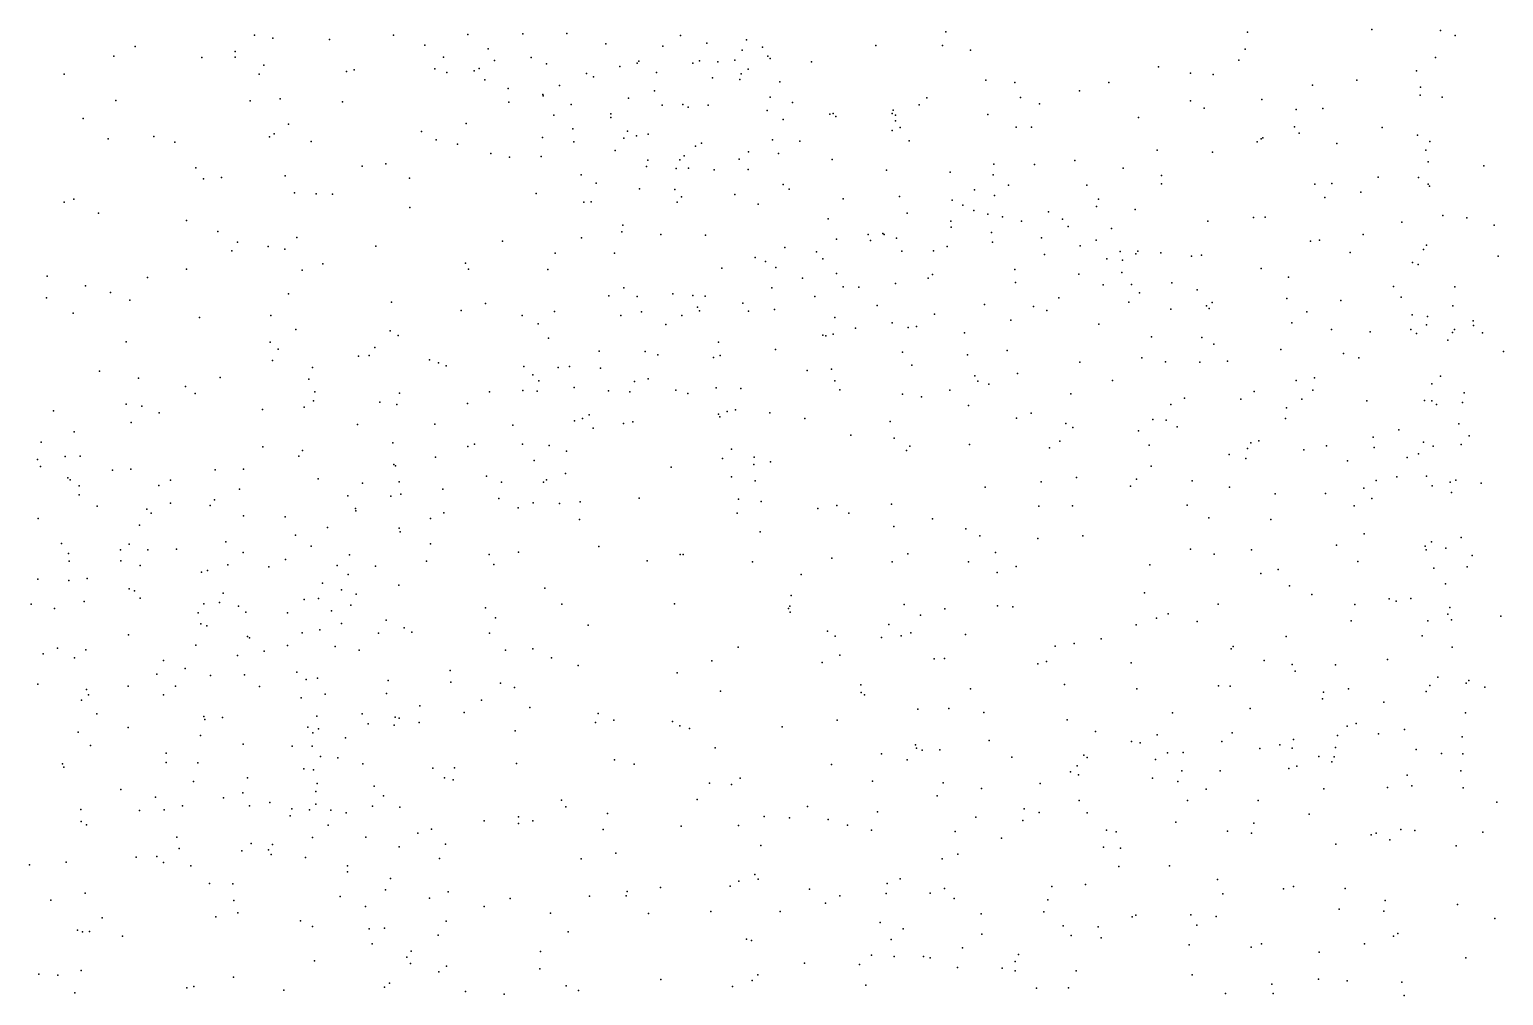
# Model space of a CAD drawing. Header units: metres. Extents: x -25 to 25, y -27.7 to 27.8.
# Drawn here: x -0.19 to 2.45, y 13.892 to 15.621 of the extents above; entities that cross this region are included whole.
import ezdxf

# ---------------------------------------------------------------- set-up
doc = ezdxf.new("R2010")
doc.units = ezdxf.units.M

msp = doc.modelspace()

# ---------------------------------------------------------------- linework, layer by layer
for p in [(0.2134, 15.6111, -8.3752), (0.2462, 15.606, -22.3696), (0.3473, 15.6031, 8.4414), (0.4619, 15.611, 13.9047), (0.5952, 15.6123, 20.842), (0.6937, 15.6134, 5.4083), (0.7723, 15.6143, 6.0422), (0.9763, 15.6104, 2.1576), (1.094, 15.603, 18.8941), (1.4511, 15.6173, -9.0434), (1.9914, 15.6166, 12.6236), (2.2141, 15.6213, 1.7128), (2.337, 15.6196, -23.678), (2.3633, 15.6106, 13.0622), (-0.0007, 15.5908, -23.7615), (0.1786, 15.5818, 8.4557), (0.5185, 15.593, 8.4127), (0.6315, 15.5865, 4.0988), (0.8422, 15.5957, 20.4663), (0.9445, 15.5916, 15.9821), (1.0235, 15.5967, 19.9538), (1.0868, 15.5845, 6.5225), (1.1232, 15.5898, 19.3356), (1.3257, 15.5929, 2.0948), (1.4454, 15.5928, 9.7949), (1.4952, 15.5841, 10.0415), (1.9873, 15.5861, 8.6905), (-0.0385, 15.5738, 21.3375), (0.1191, 15.5713, 21.2329), (0.1786, 15.5715, 16.8018), (0.2298, 15.5574, -21.7686), (0.3914, 15.5491, 17.8589), (0.5361, 15.551, 3.6423), (0.5519, 15.5715, 3.3714), (0.6158, 15.5513, 17.979), (0.6427, 15.5657, -25.6022), (0.7087, 15.5712, 2.6538), (0.7363, 15.5598, 16.3988), (0.8674, 15.5553, 6.2402), (0.8984, 15.5607, 12.4706), (0.9016, 15.5647, 4.1394), (0.9979, 15.561, 18.3566), (1.0103, 15.5653, 15.5426), (1.0427, 15.5631, 8.8522), (1.0735, 15.5666, 4.646), (1.0972, 15.55, 18.4878), (1.1323, 15.5735, 9.4765), (1.1368, 15.5695, 19.1193), (1.2108, 15.5634, 12.1683), (1.8319, 15.5544, 12.501), (1.9762, 15.5665, 6.8636), (2.3281, 15.571, 7.6559), (-0.1274, 15.5412, -8.4872), (0.2218, 15.5415, 13.7063), (0.3782, 15.5462, 21.0274), (0.5574, 15.5442, 3.8122), (0.6066, 15.5474, 16.5296), (0.6254, 15.5312, 12.9265), (0.808, 15.5427, 2.514), (0.8203, 15.5363, 14.2877), (0.9331, 15.5444, 20.2426), (1.0331, 15.5348, 14.9199), (1.0824, 15.5317, 9.0814), (1.085, 15.5419, 4.2586), (1.1539, 15.5276, 19.6387), (1.523, 15.5304, 6.8259), (1.5748, 15.5266, -25.0698), (1.7429, 15.5265, 6.8646), (1.8895, 15.5433, 9.2665), (1.9299, 15.5406, 8.8608), (2.1875, 15.5303, 8.4796), (2.2942, 15.5472, -23.8881), (0.2593, 15.4969, -23.075), (0.6673, 15.5158, 8.3589), (0.7296, 15.505, 12.7997), (0.73, 15.5022, 3.0024), (0.7591, 15.5208, 20.5967), (0.8832, 15.4983, 5.1106), (0.9294, 15.5112, 18.1882), (1.1368, 15.5004, 19.7991), (1.4173, 15.499, 9.5718), (1.5851, 15.4998, 9.8642), (1.6905, 15.5116, -24.83), (2.0174, 15.4957, 12.8101), (2.108, 15.5214, 9.9353), (2.3005, 15.5035, 8.2287), (2.3015, 15.5182, 7.0199), (2.3401, 15.4999, 1.7405), (-0.0353, 15.4944, -21.6139), (0.2052, 15.4935, -25.8193), (0.371, 15.4918, 13.2338), (0.6689, 15.4912, 20.7319), (0.7803, 15.4868, 5.3177), (0.8511, 15.4703, -25.5736), (0.9435, 15.4855, 2.4238), (0.9805, 15.4869, 14.7678), (0.9901, 15.4823, 6.3888), (1.0256, 15.4858, 8.6139), (1.1312, 15.4764, 2.2927), (1.1767, 15.4906, 6.6079), (1.2438, 15.4695, 18.6588), (1.2492, 15.4707, 9.3784), (1.3551, 15.4711, -25.3708), (1.357, 15.477, 19.4684), (1.4037, 15.4864, 2.1879), (1.6191, 15.4884, 10.1256), (1.8896, 15.4937, 12.6401), (1.9141, 15.4806, -9.5695), (2.0788, 15.4779, 9.6551), (2.1265, 15.4801, 8.647), (-0.0935, 15.462, 17.1141), (0.2741, 15.4519, 16.7573), (0.5924, 15.4527, 17.8526), (0.7491, 15.4677, 3.6321), (0.7835, 15.4432, 17.9759), (0.8514, 15.4635, 12.6766), (1.1599, 15.46, 8.9652), (1.2545, 15.4652, -8.6657), (1.361, 15.4677, 19.2028), (1.361, 15.4578, 12.3004), (1.3693, 15.4456, 19.0216), (1.5264, 15.469, 12.3335), (1.5775, 15.4466, 9.7186), (1.6046, 15.4463, -9.0112), (1.7962, 15.4637, 10.2874), (2.0758, 15.4468, 6.8443), (2.2326, 15.4457, 1.8644), (-0.0486, 15.4255, 8.4229), (0.0329, 15.4298, -25.9363), (0.0707, 15.4194, 17.6755), (0.24, 15.4293, -22.0762), (0.2486, 15.4344, 21.1204), (0.3149, 15.421, 13.3702), (0.5121, 15.4387, 20.8986), (0.5384, 15.4239, 13.9969), (0.7287, 15.428, 5.5959), (0.7849, 15.4204, 5.9167), (0.8744, 15.4264, 2.7649), (0.881, 15.439, 14.4809), (0.897, 15.431, 20.3979), (0.9182, 15.4341, 2.5959), (1.0139, 15.4179, 3.862), (1.1411, 15.4235, 4.061), (1.1898, 15.4216, 18.3878), (1.355, 15.4403, 19.7047), (1.3853, 15.4218, 9.4363), (2.0087, 15.42, 9.1411), (2.0158, 15.4257, 8.9862), (2.019, 15.4274, -24.4195), (2.0838, 15.4355, 10.1196), (2.1516, 15.4174, 13.1062), (2.2961, 15.4323, 7.1798), (2.3183, 15.4209, 8.0486), (0.5767, 15.4158, 13.1092), (0.6363, 15.3991, 8.2546), (0.6699, 15.3928, 16.4044), (0.7268, 15.394, -8.2993), (0.8588, 15.4044, 3.3174), (0.9828, 15.3948, 5.0248), (1.0028, 15.4126, 15.0852), (1.0978, 15.4021, 4.6601), (1.1517, 15.3994, 4.4505), (1.8298, 15.4051, -24.6395), (1.9287, 15.4016, 2.0952), (2.311, 15.4055, 6.8735), (0.1079, 15.3733, -21.8929), (0.406, 15.3767, 13.9002), (0.4485, 15.381, 17.7309), (0.9149, 15.3761, 2.9204), (0.9178, 15.387, 3.5446), (0.9685, 15.3722, 15.5339), (0.9747, 15.3877, 14.9097), (0.9907, 15.373, 15.2783), (1.0364, 15.3698, 20.1594), (1.0813, 15.3892, -8.4984), (1.0974, 15.3706, 12.5579), (1.2475, 15.3886, 9.2176), (1.3448, 15.3694, 6.7311), (1.4591, 15.366, 19.7957), (1.5372, 15.3804, 19.2959), (1.61, 15.3795, 6.8479), (1.6822, 15.3867, 2.2373), (1.7688, 15.3727, 6.8615), (2.3151, 15.3843, 7.845), (2.4145, 15.3771, -23.0029), (0.1217, 15.3536, 21.216), (0.154, 15.356, 8.2678), (0.2678, 15.3591, 13.5393), (0.4908, 15.3552, -8.2786), (0.7981, 15.3613, 5.4478), (0.8249, 15.3459, 20.5136), (1.16, 15.3437, 2.5397), (1.5363, 15.361, 19.1431), (1.5637, 15.3425, 19.6458), (1.7038, 15.3428, 9.8081), (1.8372, 15.3452, 2.2211), (1.8376, 15.3601, -9.2542), (2.1118, 15.3443, 9.2933), (2.1426, 15.3457, 9.7623), (2.2254, 15.3568, -24.156), (2.2975, 15.3563, 7.652), (2.3151, 15.3442, 8.3452), (2.3172, 15.3409, -9.7778), (-0.1275, 15.3123, 21.3914), (-0.1102, 15.3177, -23.798), (0.2847, 15.3288, 17.6571), (0.3239, 15.327, -25.7558), (0.3531, 15.3267, 16.7149), (0.7174, 15.3277, 14.2469), (0.8027, 15.3122, 17.8528), (0.8159, 15.3129, 16.1565), (0.9027, 15.3357, 5.222), (0.9662, 15.3346, 8.3488), (0.9702, 15.3123, 17.9637), (0.9779, 15.3214, 6.3096), (1.0734, 15.3258, 18.0811), (1.1704, 15.3354, 8.6228), (1.2672, 15.3183, 4.1103), (1.3683, 15.3225, 2.4487), (1.4626, 15.3155, 18.7342), (1.5026, 15.3342, -25.1904), (1.5387, 15.324, 18.9545), (1.7247, 15.3174, 12.6485), (2.1297, 15.3207, 9.1193), (2.1947, 15.3302, 8.7746), (-0.0662, 15.2921, 17.1473), (0.4913, 15.3028, 13.2746), (1.115, 15.3086, 6.5206), (1.3823, 15.2926, 18.5197), (1.4818, 15.307, 12.5069), (1.5017, 15.2974, 9.4364), (1.5262, 15.2904, 19.9456), (1.5526, 15.2861, 20.433), (1.6352, 15.2949, 20.7974), (1.7212, 15.3043, 20.6078), (1.7904, 15.2987, 20.4337), (2.002, 15.2846, 13.0535), (2.0234, 15.2851, 2.2247), (2.3416, 15.2881, 8.1797), (0.0914, 15.2794, -23.5981), (0.1473, 15.2595, 16.9341), (0.8713, 15.2592, 15.9917), (0.8729, 15.271, 12.8865), (1.2404, 15.2821, 20.1399), (1.46, 15.2783, 20.6211), (1.4607, 15.2676, 20.8314), (1.5869, 15.2778, 20.2583), (1.6602, 15.2815, 9.6366), (1.6706, 15.2687, 19.184), (1.7482, 15.2652, 20.187), (1.9207, 15.2782, 20.3339), (2.268, 15.2764, 6.7817), (2.3845, 15.2842, -23.2998), (2.4335, 15.2712, 2.0241), (0.1826, 15.2403, -22.7404), (0.2379, 15.233, -23.4185), (0.289, 15.2489, -23.112), (0.4302, 15.2335, 17.6496), (0.6576, 15.2422, 20.7284), (0.7985, 15.2483, 8.2019), (0.9407, 15.2542, 20.4314), (1.021, 15.2531, 4.9531), (1.2557, 15.2457, 4.2639), (1.312, 15.2539, 8.9316), (1.3164, 15.2435, 20.5731), (1.3383, 15.256, 9.141), (1.3407, 15.2542, 20.4066), (1.3631, 15.2477, 21.7148), (1.4536, 15.2326, 21.1939), (1.5329, 15.2575, 21.5417), (1.5346, 15.2403, 21.3289), (1.6226, 15.2484, 21.1869), (1.6917, 15.234, 2.465), (1.7204, 15.244, 19.3569), (2.1046, 15.242, 20.323), (2.1205, 15.2441, 20.6751), (2.1984, 15.2543, 9.4228), (2.3119, 15.2349, 7.1534), (0.1726, 15.2247, -22.2001), (0.2677, 15.2277, 16.8113), (0.7515, 15.2205, 13.0425), (0.858, 15.221, 5.6063), (1.1101, 15.2133, 3.4517), (1.1284, 15.2058, 4.5524), (1.1631, 15.2311, 20.3568), (1.2199, 15.2231, 2.7245), (1.231, 15.2106, 12.6082), (1.3727, 15.2242, 2.5858), (1.4289, 15.225, 21.8897), (1.6278, 15.2186, 21.9196), (1.7394, 15.2109, 19.7394), (1.7637, 15.224, 21.6141), (1.7675, 15.208, 21.2933), (1.7916, 15.2195, 9.8894), (1.7951, 15.2245, 21.1408), (1.8363, 15.2211, 2.4028), (1.8915, 15.2156, 6.8422), (1.9092, 15.2174, 20.0882), (2.1753, 15.2217, 2.2327), (2.3068, 15.2276, 7.7734), (2.4404, 15.2155, 6.8048), (-0.158, 15.1798, 8.3365), (0.0915, 15.1923, 8.2047), (0.2987, 15.1904, 13.8509), (0.3354, 15.2015, 13.4834), (0.591, 15.2027, 8.1279), (0.5967, 15.1922, 14.2016), (0.7383, 15.1915, 14.4329), (1.0499, 15.194, 4.7713), (1.1468, 15.1951, 20.5597), (1.2555, 15.1846, 21.2738), (1.4273, 15.1823, 9.272), (1.575, 15.1918, 18.6386), (1.6894, 15.1834, 18.8467), (1.7667, 15.1859, 21.8571), (2.0159, 15.1936, 20.9578), (2.2867, 15.2041, 7.5118), (2.2973, 15.2006, 8.6221), (-0.0895, 15.1625, -26.0074), (0.0216, 15.1772, 17.0706), (0.8745, 15.1585, 14.8189), (1.1394, 15.1588, 3.266), (1.1947, 15.1758, 21.8376), (1.2672, 15.1602, 8.5935), (1.2956, 15.1601, 3.7002), (1.3614, 15.1666, 4.0145), (1.4197, 15.1761, 18.4192), (1.576, 15.1685, 2.5828), (1.7331, 15.1641, 12.7746), (1.7838, 15.1645, -24.8388), (1.8557, 15.1677, 12.8992), (1.9012, 15.1551, 21.5428), (2.0647, 15.1777, 2.3703), (2.2527, 15.1613, 9.2029), (2.3631, 15.1603, 2.2608), (-0.1594, 15.141, 17.2461), (-0.0446, 15.1505, 21.3052), (-0.0099, 15.1365, -22.0274), (0.2739, 15.1478, 21.0534), (0.4588, 15.133, 13.3685), (0.6269, 15.1305, -25.5818), (0.8478, 15.1445, 20.5856), (0.8984, 15.1433, 5.7408), (0.9621, 15.1478, 5.4007), (0.9982, 15.1449, 5.2291), (1.0201, 15.1435, 17.8898), (1.0879, 15.131, -8.4609), (1.2169, 15.143, 6.5889), (1.3283, 15.1272, 2.8316), (1.5208, 15.1286, 22.0616), (1.6535, 15.1408, 9.5462), (1.7787, 15.1332, -8.8133), (1.7981, 15.1498, 19.1572), (1.9182, 15.1264, 21.7804), (1.928, 15.1322, 21.2755), (2.062, 15.1398, 6.8039), (2.1589, 15.136, 20.9135), (2.2667, 15.1421, 9.5044), (2.3594, 15.1263, 20.5368), (-0.1118, 15.1133, 17.5859), (0.1144, 15.1055, 17.5771), (0.2427, 15.1093, -22.897), (0.5834, 15.1183, 17.6456), (0.6924, 15.1089, 13.1475), (0.7507, 15.1165, 14.573), (0.869, 15.1094, 15.899), (0.9062, 15.1156, 15.6441), (0.9782, 15.1092, 6.1648), (1.0064, 15.1242, 20.5653), (1.0104, 15.1178, 21.6736), (1.0978, 15.1167, -25.4245), (1.1442, 15.1197, 20.8873), (1.2524, 15.1055, 2.9901), (1.4311, 15.1115, 3.8796), (1.5676, 15.1006, 9.4029), (1.6083, 15.1254, -8.6852), (1.6324, 15.1182, 6.8224), (1.8542, 15.1202, 19.5653), (1.9227, 15.1214, 9.9142), (2.0975, 15.1155, -24.5242), (2.2864, 15.1101, 20.1816), (2.3141, 15.1073, 7.2453), (2.3958, 15.0998, -9.4209), (0.2874, 15.084, -8.3259), (0.4563, 15.0818, 16.6079), (0.7211, 15.0944, 8.0984), (0.9496, 15.0928, 21.4888), (1.231, 15.0737, 4.3501), (1.2493, 15.0755, 3.1677), (1.2893, 15.0864, 3.4933), (1.355, 15.0962, 22.0984), (1.3838, 15.0879, 8.9434), (1.3987, 15.0897, 6.7202), (1.4845, 15.0783, 12.6824), (1.7253, 15.0939, 22.0617), (2.0711, 15.0958, 21.1156), (2.1421, 15.0838, 20.0358), (2.2113, 15.0802, -24.3332), (2.2841, 15.0843, 8.8695), (2.2943, 15.0767, 9.3496), (2.3122, 15.0923, 2.4343), (2.3589, 15.079, 8.433), (2.3621, 15.0838, 20.6896), (2.396, 15.091, 7.0231), (2.4124, 15.0782, -23.2447), (-0.0165, 15.0619, 8.1937), (0.241, 15.0612, 16.8498), (0.2554, 15.0487, 22.5214), (0.4285, 15.0518, 22.478), (0.4702, 15.0731, 14.1534), (0.7398, 15.0685, 20.7042), (1.0441, 15.0617, 21.0764), (1.1463, 15.0484, 12.7664), (1.2364, 15.0727, 18.0565), (1.8194, 15.0712, 18.8886), (1.91, 15.0697, 19.746), (1.9315, 15.0576, 13.1416), (2.0513, 15.0481, 19.9149), (2.3502, 15.0647, 8.0046), (0.2456, 15.0285, 22.3588), (0.3994, 15.0362, 8.0499), (0.4184, 15.0377, 22.6839), (0.5267, 15.0298, 22.3236), (0.5426, 15.0241, 14.3105), (0.8307, 15.045, 13.0212), (0.9129, 15.0448, -8.3568), (0.9354, 15.0389, 20.6873), (1.0353, 15.0338, 4.966), (1.0473, 15.0377, 22.0755), (1.3738, 15.0432, 8.7942), (1.4903, 15.0389, 9.2568), (1.5612, 15.0466, 18.4561), (1.6913, 15.0255, 2.7857), (1.8022, 15.0335, 9.7236), (1.8446, 15.0263, 2.7508), (1.9059, 15.0253, 19.2303), (1.9559, 15.0271, 21.9462), (2.1634, 15.0413, 13.4073), (2.1907, 15.0331, 2.5858), (2.45, 15.0447, 6.4482), (-0.0647, 15.0092, 17.1458), (0.0054, 14.997, 17.5885), (0.1515, 14.9983, 21.1197), (0.3106, 14.995, -25.7661), (0.3168, 15.016, 17.5787), (0.5564, 15.0188, 16.4702), (0.6954, 15.0176, 16.2643), (0.7117, 15.0031, 22.5174), (0.757, 15.0159, 16.1063), (0.7772, 15.0177, 14.8184), (0.833, 15.0149, 21.352), (0.918, 14.996, -25.4852), (1.2027, 15.0106, 22.1954), (1.2463, 15.0131, 8.4745), (1.3902, 15.02, 18.2443), (1.5031, 15.0012, 2.9346), (1.5797, 15.0052, 22.2145), (2.1112, 14.9975, 21.2452), (2.337, 15.0007, -9.008), (0.0896, 14.9822, 22.7661), (0.1068, 14.9694, 16.9785), (0.3212, 14.9722, 16.7492), (0.4728, 14.9699, 22.8514), (0.6338, 14.9727, 13.206), (0.6939, 14.9751, 22.0995), (0.7191, 14.9736, 17.6478), (0.7225, 14.9919, 22.2861), (0.7854, 14.9805, 21.9712), (0.847, 14.9745, 21.1447), (0.8851, 14.9727, 22.2062), (0.8936, 14.9907, 17.7181), (0.9678, 14.9755, 12.8937), (0.9893, 14.9697, 6.0448), (1.0402, 14.9799, 5.4154), (1.084, 14.9787, 17.8528), (1.2525, 14.992, 6.5616), (1.2613, 14.9761, -8.473), (1.3735, 14.9682, 4.1924), (1.4583, 14.9752, 9.1123), (1.5086, 14.9917, 3.9435), (1.5285, 14.9864, 3.7875), (1.6754, 14.9691, 2.9345), (1.7497, 14.9925, 18.6457), (2.0037, 14.9731, -8.8424), (2.0787, 14.9925, 9.7919), (2.1086, 14.9756, 21.4504), (2.3214, 14.9869, 7.706), (2.3793, 14.9707, 20.8478), (-0.0165, 14.9506, 21.2138), (0.0117, 14.947, 22.4088), (0.302, 14.9451, 22.9087), (0.3186, 14.9561, 22.1515), (0.4374, 14.954, 20.9751), (0.4681, 14.9495, 22.1114), (0.5948, 14.9518, 20.909), (1.4076, 14.9636, 3.2469), (1.4917, 14.9478, 12.7701), (1.854, 14.95, 2.9391), (1.8786, 14.9612, 6.7665), (1.9795, 14.9591, 19.6333), (2.0612, 14.9439, -24.7645), (2.0886, 14.9595, 21.8021), (2.2053, 14.9562, 6.6304), (2.3083, 14.9569, -24.1019), (2.3217, 14.9565, 7.5514), (2.33, 14.9497, 8.6734), (2.3763, 14.9532, -23.7629), (-0.1466, 14.9387, 6.4056), (-0.0076, 14.9178, -22.1654), (0.0422, 14.9346, -23.5659), (0.2274, 14.941, -22.7564), (0.7863, 14.9205, 22.7171), (0.8006, 14.925, 15.3281), (0.8123, 14.9313, 20.8386), (0.8741, 14.9157, 8.1169), (0.891, 14.9187, 22.5666), (1.0442, 14.9324, 4.8147), (1.0465, 14.9277, 22.3557), (1.0598, 14.9375, 5.17), (1.0746, 14.9403, 6.3172), (1.1362, 14.9347, 8.3241), (1.1988, 14.9248, 4.394), (1.3518, 14.9193, 22.3181), (1.5778, 14.9251, 3.2804), (1.6039, 14.9343, 3.0993), (1.6659, 14.9157, 3.4945), (1.8217, 14.9228, 12.993), (1.8458, 14.9217, -8.6922), (2.0594, 14.9247, 2.9597), (2.3702, 14.915, 2.7134), (-0.11, 14.9006, 22.5636), (0.3979, 14.9141, 13.4594), (0.5362, 14.9145, 14.4621), (0.6759, 14.9125, 21.3271), (0.8197, 14.9076, 15.5541), (1.2809, 14.895, 12.7971), (1.3587, 14.8894, 18.1127), (1.6786, 14.9085, 9.4437), (1.7964, 14.9024, 3.2619), (1.8658, 14.9096, 22.1904), (2.2167, 14.8913, 9.5849), (2.2626, 14.9044, 2.8453), (2.3886, 14.8937, 8.3483), (-0.1687, 14.8822, 21.2754), (0.2281, 14.8739, -8.354), (0.2989, 14.8676, 21.0345), (0.4609, 14.8809, 21.9705), (0.5951, 14.8747, 21.5094), (0.6074, 14.8785, 16.366), (0.6934, 14.879, 14.934), (0.7407, 14.8762, 21.0093), (0.7719, 14.8665, 15.9244), (1.0674, 14.8698, 5.5614), (1.3811, 14.8673, 8.6686), (1.3869, 14.8754, 6.6226), (1.4938, 14.8783, 4.1067), (1.6372, 14.8722, 18.4176), (1.6556, 14.8844, 3.8752), (1.8153, 14.8772, 3.4465), (1.9918, 14.8711, 22.0988), (1.9972, 14.881, 19.2652), (2.0119, 14.8845, 19.4479), (2.0922, 14.8685, 21.9615), (2.1327, 14.8756, 3.0981), (2.2186, 14.8728, 13.4942), (2.3064, 14.8821, 9.2241), (2.3239, 14.8752, 19.9656), (2.3743, 14.8781, 8.0759), (-0.1752, 14.8511, 3.5818), (-0.1699, 14.8388, 22.7341), (-0.1261, 14.8565, 5.6448), (-0.0991, 14.857, 17.6381), (0.2928, 14.8574, 22.021), (0.4625, 14.8423, 23.0245), (0.4657, 14.8402, -8.181), (0.5373, 14.8557, 21.834), (0.7139, 14.8496, 13.1179), (0.9591, 14.8374, 22.6862), (1.0515, 14.853, 8.2182), (1.1077, 14.8421, 22.5311), (1.1082, 14.8556, 4.5576), (1.137, 14.8473, 12.8465), (1.8187, 14.8395, 9.5909), (1.9588, 14.8605, 18.9119), (1.9885, 14.8528, 19.0951), (2.1703, 14.8489, -8.6988), (2.2777, 14.8549, 21.165), (2.2979, 14.8617, 9.0652), (-0.1211, 14.8184, 3.4194), (-0.1169, 14.8146, 22.9008), (-0.0413, 14.8321, 6.1246), (-0.0084, 14.8338, 3.6791), (0.0626, 14.8143, -25.8839), (0.1429, 14.8327, 8.0215), (0.1934, 14.8341, 17.6002), (0.3274, 14.8164, -22.9257), (0.4725, 14.8114, 17.6029), (0.6285, 14.8213, 21.13), (0.6557, 14.811, 17.6289), (0.7306, 14.8109, 22.9527), (0.7364, 14.8149, -25.6006), (0.7704, 14.8262, 8.0326), (1.0672, 14.8202, 4.9706), (1.1096, 14.8132, 5.3117), (1.6219, 14.8116, 22.3724), (1.6852, 14.8188, -8.54), (1.7929, 14.8162, 6.6986), (1.8924, 14.8129, 13.1338), (2.2221, 14.8135, 19.8376), (2.2588, 14.8201, -24.5227), (2.3118, 14.8215, 9.3821), (2.3546, 14.8107, 7.7689), (2.3646, 14.8141, 8.4949), (-0.101, 14.8044, 22.2217), (-0.1008, 14.7881, 6.6476), (0.0421, 14.8046, 23.0271), (0.1866, 14.7984, 16.8496), (0.3806, 14.7863, 21.8422), (0.4066, 14.809, 14.3429), (0.4571, 14.7855, 14.4924), (0.475, 14.789, 21.0206), (0.5502, 14.7981, 21.3242), (1.522, 14.8015, 9.0877), (1.7818, 14.8037, 18.5581), (1.9592, 14.8019, -24.9976), (2.0408, 14.7897, 6.6131), (2.1312, 14.7905, 3.2688), (2.1996, 14.8002, 6.5156), (2.3223, 14.8041, -24.3204), (2.357, 14.792, 3.0242), (2.4102, 14.8092, 7.3542), (-0.0685, 14.7677, 17.0874), (0.0203, 14.7624, 5.998), (0.0627, 14.7731, 3.9371), (0.1335, 14.7687, 21.0993), (0.1414, 14.7788, 3.8041), (0.3941, 14.7633, -25.7771), (0.3947, 14.7596, 13.4636), (0.6509, 14.7817, 15.0849), (0.6854, 14.765, 15.2545), (0.7122, 14.774, 16.0539), (0.7595, 14.7726, 15.693), (0.7966, 14.7755, -8.0396), (0.9021, 14.7822, 17.69), (1.0799, 14.7805, 17.7993), (1.1208, 14.7763, -8.1991), (1.2221, 14.7638, -25.3349), (1.256, 14.7692, 22.5353), (1.3539, 14.7712, 8.5147), (1.6177, 14.7675, 4.0319), (1.6783, 14.7684, 9.33), (1.8837, 14.7693, 3.5878), (2.1823, 14.7685, 21.8416), (2.214, 14.7816, 21.6458), (-0.1744, 14.7458, 3.2449), (0.0075, 14.7335, 4.098), (0.028, 14.755, -22.3285), (0.1937, 14.7507, 3.5905), (0.2681, 14.7487, 13.7738), (0.5282, 14.7457, 16.3946), (0.5525, 14.7556, 14.8256), (0.7952, 14.7437, 13.0316), (1.0775, 14.755, 4.804), (1.2773, 14.7554, 17.9901), (1.3582, 14.7313, 6.5184), (1.4271, 14.7448, 22.4783), (1.922, 14.7467, 18.7424), (2.0334, 14.7438, 9.5957), (0.1618, 14.7037, 23.1685), (0.2865, 14.7158, 7.9759), (0.3442, 14.7298, 16.6494), (0.472, 14.7283, 21.4615), (0.4739, 14.7216, 7.9728), (1.1185, 14.7218, 6.2047), (1.4868, 14.7274, 4.1715), (1.5119, 14.7144, -25.2417), (1.6159, 14.7101, 6.6261), (1.6966, 14.7146, 12.9605), (2.2007, 14.7181, 13.5084), (2.3744, 14.7114, 8.2832), (-0.1327, 14.7011, 22.1021), (-0.1198, 14.6827, 23.1026), (-0.0268, 14.6893, 3.2163), (-0.0115, 14.6999, 5.4164), (0.0223, 14.6896, 6.5023), (0.0735, 14.6906, 6.2408), (0.193, 14.685, 3.3815), (0.3146, 14.6962, 13.5931), (0.3832, 14.6805, 23.1935), (0.5285, 14.7001, -7.9819), (0.6332, 14.6812, 23.1316), (0.6857, 14.6853, 15.4063), (0.8301, 14.6953, 23.0105), (0.9753, 14.6809, 22.9078), (0.9811, 14.6811, -7.9508), (1.3834, 14.6825, 12.869), (1.5404, 14.6848, -8.3965), (1.8894, 14.6908, 9.4725), (1.9318, 14.6818, 22.2536), (1.9989, 14.6895, 18.9322), (2.1511, 14.6977, -8.5462), (2.3098, 14.6964, 21.2856), (2.3115, 14.6893, -24.7444), (2.3211, 14.7036, 8.8905), (2.3464, 14.6925, 19.9074), (2.3941, 14.6795, 7.6662), (-0.1189, 14.6695, 6.7844), (-0.0261, 14.67, 21.1217), (0.0082, 14.6614, 17.6774), (0.129, 14.6527, 5.9236), (0.1653, 14.6626, -22.7185), (0.239, 14.6591, 4.0514), (0.2686, 14.6725, 14.0026), (0.3612, 14.6612, 3.8599), (0.4298, 14.6602, 21.3207), (0.5213, 14.6693, 14.9975), (0.6418, 14.6632, 13.1431), (0.9164, 14.6696, 12.9442), (1.105, 14.6679, 12.8827), (1.2473, 14.6748, 22.6678), (1.3552, 14.6682, -8.2333), (1.4917, 14.668, 18.235), (1.5771, 14.6599, 9.0592), (1.8164, 14.6626, 6.5955), (2.0464, 14.6543, 19.28), (2.1893, 14.6688, 6.4153), (2.325, 14.6569, 6.2899), (2.3849, 14.6594, 3.19), (-0.1748, 14.6373, 8.0897), (-0.1191, 14.6344, -25.9472), (-0.0865, 14.6384, -23.5409), (0.1185, 14.6495, 6.084), (0.3352, 14.6296, -23.137), (0.3812, 14.6456, 3.5456), (0.4715, 14.626, 3.7169), (1.192, 14.6453, 5.5895), (1.5433, 14.6492, 8.8957), (2.0154, 14.6471, 3.516), (2.067, 14.6248, 22.1528), (2.3458, 14.6285, 8.6362), (-0.011, 14.6198, -8.4457), (-0.0015, 14.6159, 6.6539), (0.0085, 14.6031, 5.2899), (0.1569, 14.6118, 5.5935), (0.302, 14.6009, 3.2948), (0.3278, 14.6025, 21.1475), (0.3692, 14.6178, 21.6401), (0.395, 14.6102, 4.072), (0.7333, 14.6211, 7.9871), (1.1744, 14.6079, 5.7626), (1.8069, 14.6125, 9.3133), (2.1069, 14.6093, 19.4666), (2.2455, 14.6018, 21.7971), (2.284, 14.6024, 9.3951), (-0.1868, 14.592, -22.1461), (-0.145, 14.5844, 4.5814), (-0.0917, 14.597, 5.1679), (0.1124, 14.5767, -23.397), (0.1225, 14.5929, 16.807), (0.1504, 14.595, 21.0905), (0.1846, 14.5887, 3.172), (0.1978, 14.5781, 5.7657), (0.2721, 14.5767, 4.2366), (0.3508, 14.5805, 14.4724), (0.3854, 14.5904, 16.5069), (0.6271, 14.5854, 16.032), (0.7634, 14.5923, -25.6704), (0.9652, 14.5926, 8.0624), (1.1693, 14.5843, 17.8958), (1.1721, 14.5886, 22.8162), (1.1722, 14.5778, 5.9691), (1.3768, 14.5915, 18.129), (1.4061, 14.5727, 6.4312), (1.4496, 14.5838, 8.4348), (1.5435, 14.5891, 12.9416), (1.5712, 14.5873, 8.7518), (1.8497, 14.5751, 13.0704), (1.939, 14.5923, 18.7738), (2.1837, 14.5919, 3.3488), (2.258, 14.5976, 19.7964), (2.3505, 14.5742, 8.3667), (2.3539, 14.5861, 8.0885), (0.1168, 14.5571, 6.4086), (0.128, 14.5536, 7.9634), (0.3299, 14.5464, -25.8485), (0.3691, 14.5578, 13.5095), (0.4488, 14.5636, 3.3747), (0.4815, 14.5498, 15.1212), (0.6446, 14.5677, 15.5784), (0.8109, 14.5547, 12.9593), (1.3492, 14.5557, 4.375), (1.7923, 14.5551, 18.5442), (1.8287, 14.5669, -25.3186), (1.9011, 14.5613, 3.658), (2.1769, 14.5624, 19.6151), (2.3142, 14.5627, 9.1947), (2.3571, 14.5642, 7.8384), (2.4454, 14.5708, 21.0756), (-0.0122, 14.5371, 4.506), (0.2007, 14.5343, 6.1941), (0.204, 14.5319, 23.3164), (0.2983, 14.5408, 13.6829), (0.435, 14.5403, 17.6617), (0.495, 14.5419, 23.2751), (0.6341, 14.5401, 15.8153), (1.2393, 14.5437, 6.1458), (1.2528, 14.5349, 4.5011), (1.3361, 14.5323, -25.4115), (1.3713, 14.5357, 12.9272), (1.3883, 14.5411, 22.6741), (1.4866, 14.5381, 4.2421), (1.6809, 14.522, 8.8925), (1.7297, 14.5299, 3.9439), (2.0605, 14.5346, 13.3865), (2.3044, 14.5357, 21.6529), (-0.165, 14.5031, 23.3012), (-0.1398, 14.5137, 5.004), (-0.1089, 14.4963, 21.9132), (-0.0887, 14.5107, 16.9668), (0.1081, 14.5187, 21.7963), (0.1825, 14.5005, -23.2017), (0.2305, 14.5083, 17.704), (0.2725, 14.5181, 13.9308), (0.3579, 14.5167, 14.7417), (0.4008, 14.5097, 14.9545), (0.6628, 14.5098, 4.0729), (0.7115, 14.5121, 17.6797), (0.7451, 14.4961, 3.6789), (1.0792, 14.515, -7.7916), (1.2617, 14.5012, 5.3844), (1.4304, 14.4943, 8.2872), (1.4488, 14.4947, -8.0809), (1.6472, 14.5169, 22.5193), (1.9625, 14.512, 22.2867), (1.9658, 14.5166, 6.3926), (2.2421, 14.493, 21.9071), (2.3582, 14.515, 21.4252), (0.038, 14.4671, 6.6985), (0.05, 14.4915, -8.2894), (0.0889, 14.4773, 17.7632), (0.2891, 14.4705, 5.9325), (0.5635, 14.4737, 7.9294), (0.793, 14.4824, 3.881), (0.9699, 14.4691, 23.0865), (1.0322, 14.4906, -25.6054), (1.2298, 14.4877, 5.1278), (1.6159, 14.4857, 4.1459), (1.6316, 14.4896, 8.4647), (1.7832, 14.4873, -8.364), (2.0212, 14.4916, 3.5188), (2.0712, 14.4843, 19.2777), (2.0767, 14.4725, -8.3344), (2.149, 14.4834, 6.2425), (-0.1749, 14.4493, 17.9104), (-0.013, 14.4456, 4.6676), (0.0716, 14.4454, -23.0265), (0.1344, 14.4648, 4.4855), (0.1951, 14.4658, 5.3533), (0.2219, 14.4449, 21.6377), (0.3055, 14.4575, 5.7791), (0.3259, 14.4597, 14.6013), (0.4528, 14.4555, 4.3527), (0.5649, 14.4527, 3.2984), (0.654, 14.4506, 23.273), (0.679, 14.4433, 4.2479), (1.2989, 14.4481, 5.7014), (1.4956, 14.4408, 18.2876), (1.6638, 14.4483, 6.3765), (1.7934, 14.4404, 8.6837), (1.9394, 14.4458, 13.2023), (1.9602, 14.4457, 18.8586), (2.1724, 14.4404, 13.5922), (2.318, 14.4469, 7.7301), (2.3324, 14.4618, 7.9908), (2.383, 14.4506, 7.5658), (2.3876, 14.4556, 13.8275), (2.4167, 14.4434, 21.283), (-0.0967, 14.4204, -23.419), (-0.0876, 14.4397, -22.3127), (-0.0843, 14.4299, 6.8707), (0.0505, 14.4297, 16.761), (0.297, 14.4244, 21.477), (0.3398, 14.4314, 16.4133), (0.4497, 14.4322, 16.218), (0.6195, 14.4205, -25.8123), (1.0476, 14.4362, 17.854), (1.2999, 14.4343, 8.1403), (1.3055, 14.4301, 22.8287), (2.1256, 14.4226, 7.6464), (2.1279, 14.4344, 9.3059), (2.2357, 14.4166, 7.4214), (2.3117, 14.4361, 8.2094), (-0.0689, 14.3956, -22.5612), (0.1224, 14.391, 2.8555), (0.1556, 14.3892, 7.9371), (0.325, 14.392, 5.5985), (0.4057, 14.3959, -7.8118), (0.4648, 14.3901, 13.3663), (0.4725, 14.3883, 15.4824), (0.5094, 14.4104, 15.9832), (0.5884, 14.398, 4.4306), (0.7064, 14.4072, -7.676), (0.8284, 14.3967, 3.4882), (1.4012, 14.404, -25.5871), (1.4565, 14.4057, 22.7164), (1.5196, 14.3981, 8.1652), (1.8573, 14.3978, 8.91), (1.9965, 14.4056, 19.0298), (2.3817, 14.3976, 21.5279), (-0.1024, 14.3629, 2.774), (-0.0132, 14.3717, 4.971), (0.1243, 14.3859, -8.1013), (0.3087, 14.3719, 14.9197), (0.3174, 14.3618, 4.5756), (0.328, 14.3692, 6.1445), (0.4166, 14.3781, 3.0088), (0.4634, 14.3753, 23.3764), (0.5083, 14.3801, 15.7778), (0.68, 14.3652, 3.2407), (0.8236, 14.3802, 4.3389), (0.8565, 14.3844, 7.9664), (0.9616, 14.3819, 3.7312), (0.9751, 14.3744, 4.0996), (0.9921, 14.3698, 12.8943), (1.1583, 14.3728, 8.0455), (1.2568, 14.3845, 4.8758), (1.6686, 14.3851, 8.2171), (1.7193, 14.3641, 18.5415), (1.964, 14.3621, 8.7978), (2.1702, 14.3741, 22.0712), (2.1861, 14.3784, 8.6365), (2.2726, 14.368, 9.0222), (-0.0806, 14.339, 7.9903), (0.1166, 14.3572, 23.4302), (0.1926, 14.3416, 4.6661), (0.2808, 14.3378, 2.8661), (0.3165, 14.338, 17.8086), (0.3761, 14.3532, -25.9307), (1.038, 14.3349, 3.8566), (1.397, 14.3405, 5.6209), (1.399, 14.3346, 4.4787), (1.529, 14.3481, 6.1583), (1.7838, 14.3465, 7.3592), (1.7993, 14.3437, 7.7968), (1.8295, 14.3581, 3.8203), (1.9458, 14.3461, 22.3464), (2.0494, 14.3404, 13.556), (2.0716, 14.3346, 8.0278), (2.0736, 14.3499, -25.5575), (2.149, 14.3356, 8.9135), (2.1528, 14.3572, 8.4607), (2.2264, 14.3601, 7.2296), (2.3758, 14.3548, 19.9453), (0.0551, 14.3257, 6.7904), (0.0552, 14.3087, 17.9408), (0.1119, 14.3082, -26.0595), (0.3314, 14.3192, 15.1938), (0.3626, 14.3173, 7.8982), (0.8579, 14.3134, 3.3608), (1.336, 14.3241, 8.0275), (1.3823, 14.3136, 5.392), (1.4087, 14.331, -7.6836), (1.4404, 14.3316, 5.8738), (1.5694, 14.3185, 8.0155), (1.6985, 14.3217, 7.4881), (1.7043, 14.3174, 7.6635), (1.8268, 14.3139, -25.6953), (1.8484, 14.3258, 6.211), (1.876, 14.3266, 8.1225), (2.0137, 14.3336, 8.3677), (2.1195, 14.3197, 8.2009), (2.1427, 14.3099, 6.0967), (2.1466, 14.319, 19.4781), (2.2933, 14.3319, 6.0636), (2.3387, 14.3246, -25.4172), (2.3773, 14.3241, 13.9834), (-0.1304, 14.3065, 6.984), (-0.1283, 14.3004, -22.815), (0.3018, 14.2977, 14.7073), (0.3186, 14.2954, 13.7544), (0.4074, 14.3065, 5.8465), (0.5324, 14.2984, 17.8101), (0.5534, 14.2814, 2.9709), (0.5711, 14.2993, 13.0618), (0.6825, 14.307, 4.5727), (0.8931, 14.3057, 4.4733), (1.2463, 14.3054, 18.125), (1.6743, 14.292, 6.0999), (1.6867, 14.3025, 22.5725), (1.6891, 14.2865, -7.83), (1.8741, 14.2937, -8.0843), (1.9426, 14.2941, 13.3861), (2.0656, 14.2982, 9.0901), (2.0799, 14.3021, 13.71), (2.2773, 14.286, 7.1032), (2.3736, 14.2941, 3.2107), (-0.0263, 14.2606, 21.722), (0.1039, 14.2747, 4.8561), (0.2006, 14.2812, 16.3975), (0.3231, 14.257, 5.3929), (0.3255, 14.2712, 14.3419), (0.4277, 14.2664, 13.5029), (0.5689, 14.2777, 7.8932), (1.0282, 14.272, 3.5502), (1.0677, 14.2693, 4.3423), (1.083, 14.2806, 4.1682), (1.3201, 14.2756, 22.8983), (1.4467, 14.2721, 18.3247), (1.5151, 14.2619, 4.3399), (1.6204, 14.2713, 4.2132), (1.8214, 14.2808, 22.4723), (1.8667, 14.2747, 7.1347), (1.9172, 14.2611, 6.0597), (2.1281, 14.2617, 7.0476), (2.2423, 14.2638, 13.9248), (2.286, 14.2671, -7.9137), (2.3775, 14.2633, 21.7011), (0.0359, 14.2468, 16.5767), (0.0843, 14.2313, 7.9525), (0.1574, 14.2455, 21.4638), (0.1925, 14.2544, 2.7293), (0.2042, 14.2312, 5.1262), (0.2407, 14.2372, 4.7953), (0.3233, 14.234, 13.9226), (0.4247, 14.2306, 6.1691), (0.4443, 14.2492, 4.6928), (0.4735, 14.229, 2.8399), (0.7631, 14.241, 3.131), (0.7708, 14.2294, 7.8975), (1.0061, 14.2427, 17.9628), (1.2038, 14.23, 23.0148), (1.4357, 14.249, 13.0399), (1.6899, 14.2407, 5.9549), (1.884, 14.2406, 3.735), (2.0107, 14.2406, 19.1262), (2.4381, 14.2375, 7.1437), (-0.0976, 14.2247, 23.5261), (-0.0975, 14.2028, -8.5279), (0.0075, 14.2227, 21.1631), (0.0514, 14.2237, 2.667), (0.2773, 14.2132, 15.3119), (0.2798, 14.2258, 14.8564), (0.3118, 14.2237, 16.011), (0.35, 14.2233, 15.7783), (0.3774, 14.2185, 6.3548), (0.6246, 14.2042, 17.8985), (0.6858, 14.2116, 23.3787), (0.7117, 14.2045, 12.8325), (0.8453, 14.2173, 4.6579), (1.126, 14.2119, 12.9473), (1.171, 14.2096, 3.7672), (1.2406, 14.2066, 4.3974), (1.3286, 14.2207, 4.6946), (1.5048, 14.2106, 5.5916), (1.5893, 14.2047, 5.7685), (1.5916, 14.2255, 7.3263), (1.6187, 14.2194, -7.4537), (1.7045, 14.2186, 7.164), (2.102, 14.2163, 19.3711), (-0.0874, 14.1973, 16.6683), (0.3454, 14.1964, 14.2065), (0.5059, 14.1823, 13.2578), (0.5303, 14.1896, 23.4492), (0.6861, 14.1993, 2.9896), (0.8375, 14.1889, -25.9413), (0.9771, 14.1946, 7.9101), (1.0799, 14.1962, 4.6201), (1.2753, 14.1968, 18.2305), (1.3182, 14.1874, 4.5292), (1.4682, 14.1854, 7.5867), (1.739, 14.1874, -25.8828), (1.7564, 14.1844, 3.9558), (1.8631, 14.2019, 13.6807), (1.9554, 14.1857, 22.3553), (1.9988, 14.1824, 3.5887), (2.0026, 14.2004, -7.7269), (2.2129, 14.1794, 19.6914), (2.2219, 14.1821, 21.9971), (2.2659, 14.1889, 6.9766), (2.291, 14.1868, 14.0752), (2.4131, 14.1842, 20.0676), (0.0741, 14.1753, 18.065), (0.0781, 14.1546, 6.9324), (0.1903, 14.1505, -7.9429), (0.207, 14.164, 16.1173), (0.2383, 14.1526, 6.7538), (0.2455, 14.1621, 15.0684), (0.3171, 14.1745, 6.5787), (0.4125, 14.1753, 5.4987), (0.4724, 14.1575, 5.7164), (0.5554, 14.1624, 4.7872), (1.1197, 14.16, 3.4954), (1.5512, 14.1733, 18.484), (1.7338, 14.1569, 7.0184), (1.7641, 14.1552, 18.736), (2.1494, 14.1623, -25.7273), (2.2467, 14.1702, 3.3142), (2.3651, 14.1593, -7.6204), (-0.1898, 14.1256, 7.1232), (-0.1241, 14.1304, 8.0008), (0.0013, 14.1394, -26.3412), (0.0382, 14.1402, 21.4168), (0.05, 14.1298, 23.5631), (0.0993, 14.1236, 16.2389), (0.2429, 14.1442, 15.6126), (0.3046, 14.1387, 14.6911), (0.3796, 14.1235, 14.3924), (0.5447, 14.1369, 12.9284), (0.798, 14.1364, 17.9889), (0.86, 14.1462, -7.4248), (1.4447, 14.136, 7.3151), (1.4726, 14.1449, 22.8148), (1.8517, 14.1237, 3.8425), (0.3795, 14.1127, 13.812), (0.4568, 14.101, -26.1384), (1.1091, 14.108, -7.3013), (1.1152, 14.0997, 7.8075), (1.3693, 14.1004, 4.2538), (1.761, 14.1225, 13.3694), (1.9376, 14.0995, -25.9098), (-0.0899, 14.075, 21.2089), (0.1328, 14.0922, 2.5779), (0.1741, 14.0915, 15.8406), (0.4477, 14.0807, 7.8669), (0.5602, 14.0769, 18.0325), (0.8808, 14.0778, 12.8172), (0.9404, 14.0849, 23.2846), (1.0653, 14.0872, 23.1784), (1.0808, 14.096, -26.0228), (1.2071, 14.0822, 23.0672), (1.3444, 14.0743, 3.9437), (1.3464, 14.0923, 7.466), (1.4235, 14.0748, 4.9014), (1.4486, 14.083, 5.0765), (1.6412, 14.0865, 4.2181), (1.7011, 14.0904, 13.1103), (1.9474, 14.0736, -7.3079), (2.0558, 14.0824, 5.9727), (2.0741, 14.0865, 6.8087), (2.1665, 14.0829, 19.5707), (-0.1513, 14.0625, 21.6932), (0.176, 14.0618, 15.2767), (0.3666, 14.0686, 14.5474), (0.4119, 14.0509, 23.5578), (0.5267, 14.0656, 13.0837), (0.6244, 14.0509, 4.9091), (0.6711, 14.0655, -7.4863), (0.8132, 14.0693, 7.8258), (0.879, 14.07, 3.0455), (1.2358, 14.0568, 3.514), (1.2616, 14.07, 7.6609), (1.4661, 14.0652, 7.1079), (1.6338, 14.0627, 18.6579), (2.1558, 14.0459, 14.213), (2.238, 14.0616, 19.8216), (2.3675, 14.0544, 21.7569), (-0.0595, 14.0307, 18.2659), (0.1438, 14.0324, 18.1751), (0.1836, 14.0398, 23.5944), (0.2954, 14.0253, 6.8262), (0.5567, 14.0249, 2.659), (0.7433, 14.0387, 2.8459), (0.9189, 14.0382, 4.9004), (1.0305, 14.0418, 18.1835), (1.1547, 14.0421, 12.9657), (1.3337, 14.022, 7.2237), (1.5148, 14.038, 5.2813), (1.6266, 14.0414, 13.6884), (1.7847, 14.0322, 18.8747), (1.7913, 14.0352, 22.5352), (1.8902, 14.0357, 6.7414), (1.9007, 14.0177, 14.1617), (1.9356, 14.0332, 3.7384), (2.2356, 14.0425, 6.7947), (2.4344, 14.0297, 21.582), (-0.1037, 14.0084, 7.1753), (-0.0949, 14.0053, 23.6218), (-0.0824, 14.006, 16.2356), (-0.0232, 13.9977, 2.5161), (0.317, 14.015, 2.554), (0.4188, 14.0111, 5.0943), (0.4459, 14.0118, 18.1181), (0.5419, 13.9997, 6.1074), (0.775, 14.0056, 4.9461), (1.0942, 13.9924, 4.898), (1.3534, 13.9917, 4.7865), (1.3748, 14.0109, 3.7066), (1.5157, 14.0011, -15.6238), (1.6614, 14.0163, 6.7938), (1.6759, 13.9988, 5.5971), (1.7238, 14.0145, 4.0411), (1.7295, 13.9948, 6.2506), (2.2528, 13.9978, -7.3249), (2.2606, 14.0023, 3.3624), (0.4242, 13.9838, 13.9339), (0.494, 13.971, 12.8632), (0.7251, 13.9703, 12.624), (1.1032, 13.9901, 7.6593), (1.4811, 13.9768, 6.7884), (1.5815, 13.965, 6.3442), (1.8871, 13.9824, 6.0497), (1.9978, 13.9779, 6.1767), (2.0166, 13.9843, 6.4477), (2.1199, 13.9694, 6.5869), (2.201, 13.9838, 22.0185), (0.3208, 13.9539, -7.7725), (0.4862, 13.9601, 6.5483), (0.4927, 13.949, -7.5779), (0.5571, 13.9438, 5.8278), (0.7241, 13.9393, -26.2173), (1.1981, 13.9494, 7.1784), (1.2969, 13.9472, 6.9616), (1.3181, 13.964, 22.9907), (1.3588, 13.9611, -26.136), (1.4111, 13.9613, -15.4225), (1.4231, 13.9588, 18.5403), (1.4722, 13.9418, 6.57), (1.552, 13.9404, 13.4811), (1.5753, 13.9523, 13.1402), (2.3823, 13.9589, 14.3659), (-0.1732, 13.9295, 21.4132), (-0.1391, 13.9281, -26.5401), (-0.0971, 13.9361, -22.0743), (0.1757, 13.9244, 15.1497), (0.4549, 13.9137, 14.42), (0.5433, 13.9337, 6.3357), (0.9408, 13.9202, 7.6886), (1.1044, 13.9184, 7.4698), (1.1144, 13.9286, 18.3422), (1.5757, 13.9355, 13.9415), (1.6846, 13.9355, 14.0835), (1.8925, 13.9288, 19.0725), (2.0353, 13.9121, 14.3109), (2.1184, 13.9208, -7.1802), (2.1698, 13.9177, 6.4137), (2.2681, 13.9154, 21.8928), (-0.1085, 13.8963, 16.0894), (0.0917, 13.905, 7.958), (0.1048, 13.9076, 15.4423), (0.2658, 13.9013, 14.9208), (0.4459, 13.9067, 13.7512), (0.591, 13.8984, 5.9861), (0.6605, 13.8937, 18.2299), (0.7715, 13.9087, -7.3095), (0.7934, 13.9002, 2.7822), (1.0691, 13.9075, -26.2036), (1.3082, 13.9102, 6.7585), (1.6135, 13.9046, 5.2961), (1.6712, 13.9055, 18.8255), (1.9519, 13.8949, 22.3585), (2.0375, 13.8953, 19.3614), (2.2719, 13.8915, 6.5538)]:
    msp.add_point(p)

doc.saveas('drawing.dxf')
